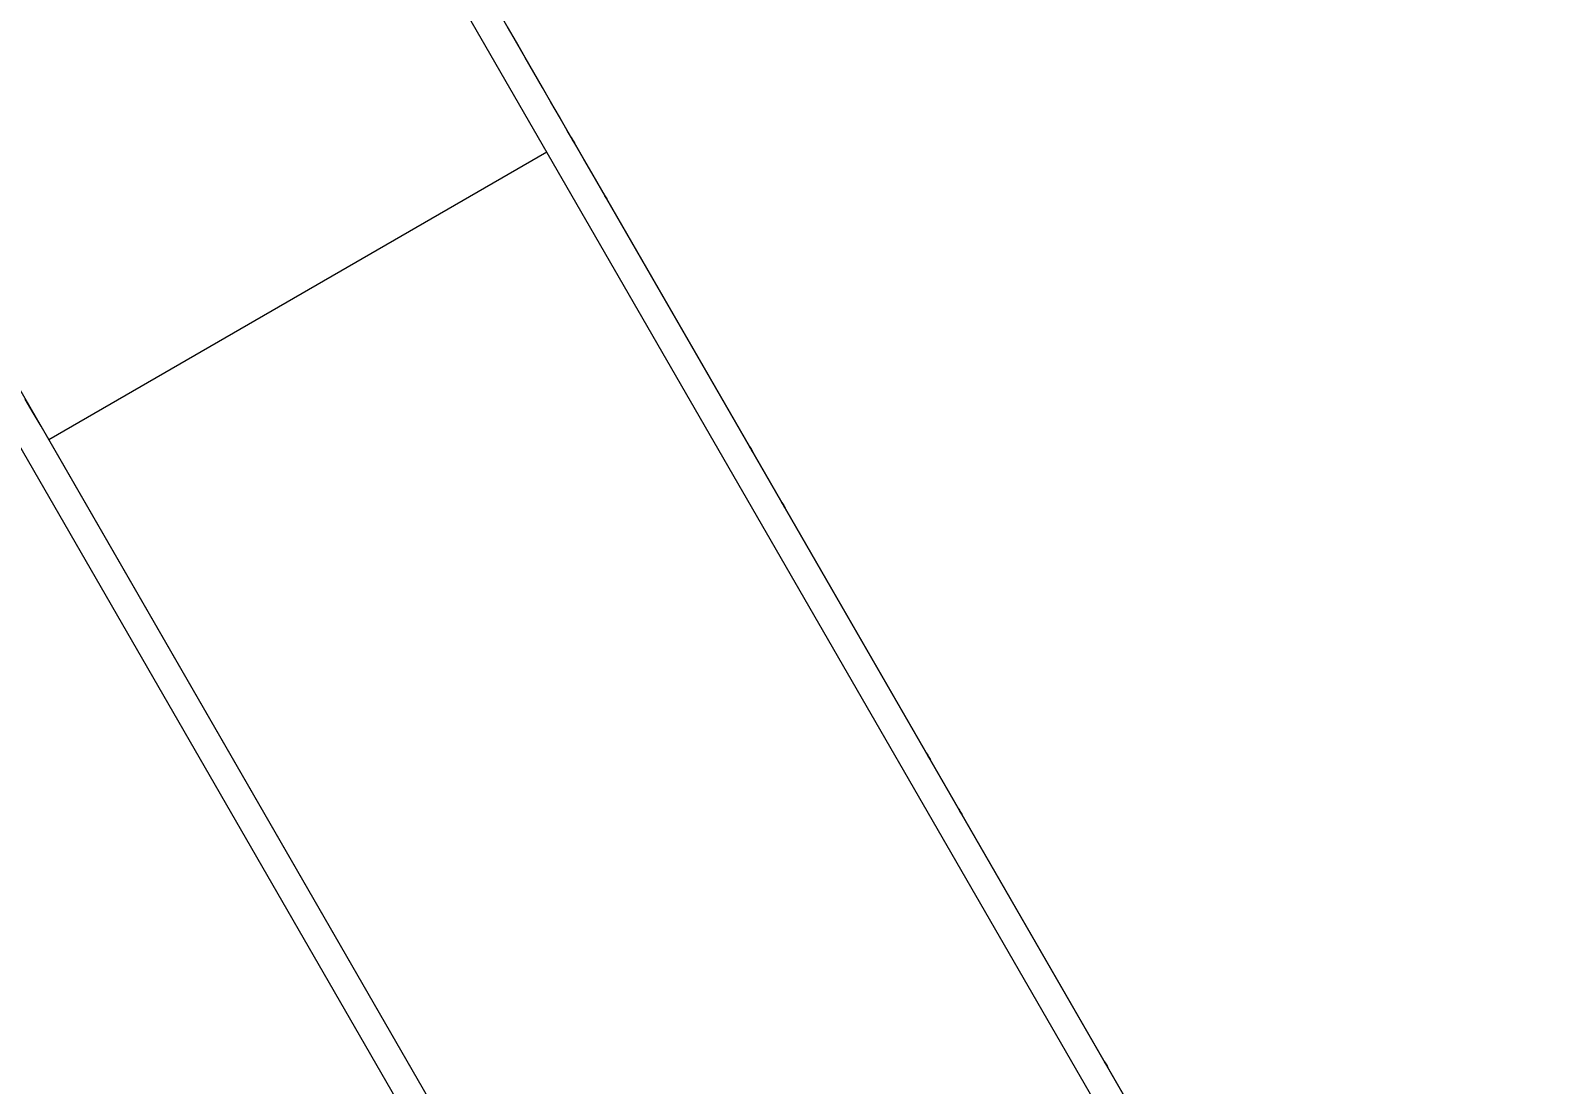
# Model space of a CAD drawing. Header units: millimetres. Extents: x -11024 to 8278, y -7837 to 5770.
# Drawn here: x -6881 to -5436, y 969 to 1969 of the extents above; entities that cross this region are included whole.
import ezdxf

# ---------------------------------------------------------------- set-up
doc = ezdxf.new("R2010")
doc.units = ezdxf.units.MM
for name, color, linetype in [('DIKOM_ОБЪЕКТ', 7, 'Continuous'), ('DIKOM_РАЗМЕР_ЗОНА', 7, 'Continuous'), ('DIKOM_РАЗМЕР_ОБЪЕКТА', 7, 'Continuous')]:
    doc.layers.add(name, color=color, linetype=linetype)
doc.styles.add('style1', font='arial.ttf', dxfattribs={"width": 0.8})
doc.dimstyles.new('1-50', dxfattribs={"dimtxt": 300, "dimasz": 200, "dimexe": 100, "dimexo": 0, "dimgap": 100, "dimtad": 1, "dimtxsty": 'style1', "dimcen": 200, "dimclrd": 7, "dimclre": 7, "dimclrt": 7, "dimadec": 1, "dimazin": 2, "dimtfac": 1, "dimtmove": 0, "dimatfit": 2, "dimfxl": 0, "dimlwd": 25, "dimlwe": 18, "dimarcsym": 0})

# ---------------------------------------------------------------- blocks, each defined once
blk = doc.blocks.new('*D9')
at = {"layer": 'Defpoints', "color": 0, "transparency": 16777216}
for p in [(3740.7, 3707.5), (-8191.6, -3797.3), (-1076.1, -3797.3)]:
    blk.add_point(p, dxfattribs=at)
at = {"layer": 'DIKOM_РАЗМЕР_ОБЪЕКТА', "color": 7, "lineweight": 18, "transparency": 16777216}
for p, q in [((3740.7, 3707.5), (-8291.6, 3707.5)), ((-1076.1, -3797.3), (-8291.6, -3797.3))]:
    blk.add_line(p, q, dxfattribs=at)
at = {"layer": 'DIKOM_РАЗМЕР_ОБЪЕКТА', "color": 7, "lineweight": 25, "transparency": 16777216}
blk.add_line((-8191.6, 3507.5), (-8191.6, -3597.3), dxfattribs=at)
at = {"layer": 'DIKOM_РАЗМЕР_ОБЪЕКТА', "color": 7, "transparency": 16777216}
for points in [[(-8224.9, 3507.5), (-8158.2, 3507.5), (-8191.6, 3707.5)], [(-8224.9, -3597.3), (-8158.2, -3597.3), (-8191.6, -3797.3)]]:
    blk.add_solid(points, dxfattribs=at)
at = {"layer": 'DIKOM_РАЗМЕР_ОБЪЕКТА', "color": 7, "transparency": 16777216, "insert": (-8444.7, -44.9), "char_height": 300, "attachment_point": 5, "rotation": 90, "style": 'style1'}
blk.add_mtext('7500', dxfattribs=at)
blk = doc.blocks.new('*D11')
at = {"layer": 'Defpoints', "color": 0, "transparency": 16777216}
for p in [(3316.1, 5770.1), (-10574.2, -5797.3), (-1580.1, -5797.3)]:
    blk.add_point(p, dxfattribs=at)
at = {"layer": 'DIKOM_РАЗМЕР_ЗОНА', "color": 7, "lineweight": 18, "transparency": 16777216}
for p, q in [((3316.1, 5770.1), (-10674.2, 5770.1)), ((-1580.1, -5797.3), (-10674.2, -5797.3))]:
    blk.add_line(p, q, dxfattribs=at)
at = {"layer": 'DIKOM_РАЗМЕР_ЗОНА', "color": 7, "lineweight": 25, "transparency": 16777216}
blk.add_line((-10574.2, 5570.1), (-10574.2, -5597.3), dxfattribs=at)
at = {"layer": 'DIKOM_РАЗМЕР_ЗОНА', "color": 7, "transparency": 16777216}
for points in [[(-10607.5, 5570.1), (-10540.8, 5570.1), (-10574.2, 5770.1)], [(-10607.5, -5597.3), (-10540.8, -5597.3), (-10574.2, -5797.3)]]:
    blk.add_solid(points, dxfattribs=at)
at = {"layer": 'DIKOM_РАЗМЕР_ЗОНА', "color": 7, "transparency": 16777216, "insert": (-10827.3, -173), "char_height": 300, "attachment_point": 5, "rotation": 90, "style": 'style1'}
blk.add_mtext('11500', dxfattribs=at)

msp = doc.modelspace()

# ---------------------------------------------------------------- linework, layer by layer
at = {"layer": 'DIKOM_ОБЪЕКТ', "color": 7, "linetype": 'Continuous', "lineweight": 15}
for p, q in [((-5821.646, 922.291), (-6460.914, 2029.611)), ((-5845.028, 908.791), (-6484.297, 2016.111)), ((-6863.425, 1580.787), (-6390.583, 1853.783)), ((-5833.187, 942.306), (-6347.909, 1833.891)), ((-6317.878, 635.791), (-6957.146, 1743.111)), ((-6341.261, 622.291), (-6980.529, 1729.611)), ((-6281.483, 572.766), (-6863.425, 1580.787))]:
    msp.add_line(p, q, dxfattribs=at)
at = {"layer": 'DIKOM_ОБЪЕКТ', "color": 7, "linetype": 'Continuous', "lineweight": 15, "flags": 128}
for points in [[(-6347.909, 1833.891), (-6355.435, 1846.928), (-6363.075, 1860.16), (-6370.824, 1873.583), (-6378.681, 1887.193), (-6386.643, 1900.984), (-6394.707, 1914.952), (-6402.87, 1929.092), (-6411.13, 1943.399), (-6419.484, 1957.87), (-6427.929, 1972.498)], [(-6367.33, 1867.527), (-6367.241, 1867.373), (-6366.982, 1866.925), (-6366.577, 1866.223), (-6366.061, 1865.329), (-6365.479, 1864.322), (-6364.885, 1863.292), (-6364.33, 1862.331), (-6363.864, 1861.524), (-6363.528, 1860.942), (-6363.352, 1860.638), (-6363.352, 1860.638), (-6363.528, 1860.942), (-6363.864, 1861.524), (-6364.33, 1862.331), (-6364.885, 1863.293), (-6365.479, 1864.322), (-6366.061, 1865.329), (-6366.577, 1866.223), (-6366.982, 1866.926), (-6367.241, 1867.373), (-6367.33, 1867.527)], [(-6336.687, 1814.45), (-6336.599, 1814.296), (-6336.34, 1813.848), (-6335.934, 1813.145), (-6335.418, 1812.251), (-6334.837, 1811.244), (-6334.243, 1810.215), (-6333.688, 1809.253), (-6333.221, 1808.446), (-6332.886, 1807.865), (-6332.71, 1807.56), (-6332.71, 1807.56), (-6332.886, 1807.865), (-6333.222, 1808.447), (-6333.688, 1809.254), (-6334.243, 1810.215), (-6334.837, 1811.245), (-6335.419, 1812.252), (-6335.934, 1813.146), (-6336.34, 1813.848), (-6336.599, 1814.296), (-6336.687, 1814.45)], [(-6863.425, 1580.787), (-6870.724, 1593.431), (-6878.136, 1606.268), (-6885.657, 1619.296)], [(-6198.798, 1575.602), (-6198.709, 1575.448), (-6198.45, 1575), (-6198.045, 1574.297), (-6197.528, 1573.403), (-6196.947, 1572.396), (-6196.353, 1571.366), (-6195.798, 1570.405), (-6195.331, 1569.598), (-6194.996, 1569.016), (-6194.82, 1568.712), (-6194.82, 1568.712), (-6194.996, 1569.017), (-6195.332, 1569.598), (-6195.798, 1570.406), (-6196.353, 1571.367), (-6196.947, 1572.397), (-6197.529, 1573.403), (-6198.045, 1574.298), (-6198.45, 1575), (-6198.709, 1575.448), (-6198.798, 1575.602)], [(-6168.156, 1522.524), (-6168.067, 1522.37), (-6167.808, 1521.922), (-6167.403, 1521.22), (-6166.886, 1520.325), (-6166.305, 1519.319), (-6165.71, 1518.289), (-6165.156, 1517.328), (-6164.689, 1516.52), (-6164.354, 1515.939), (-6164.178, 1515.635), (-6164.178, 1515.635), (-6164.354, 1515.939), (-6164.689, 1516.521), (-6165.156, 1517.328), (-6165.711, 1518.29), (-6166.305, 1519.319), (-6166.886, 1520.326), (-6167.403, 1521.22), (-6167.808, 1521.922), (-6168.067, 1522.37), (-6168.156, 1522.524)], [(-6030.266, 1283.676), (-6030.177, 1283.522), (-6029.918, 1283.074), (-6029.513, 1282.371), (-6028.996, 1281.477), (-6028.415, 1280.47), (-6027.82, 1279.441), (-6027.266, 1278.479), (-6026.8, 1277.672), (-6026.464, 1277.091), (-6026.288, 1276.786), (-6026.288, 1276.786), (-6026.464, 1277.091), (-6026.8, 1277.673), (-6027.266, 1278.48), (-6027.821, 1279.441), (-6028.415, 1280.471), (-6028.996, 1281.478), (-6029.513, 1282.372), (-6029.918, 1283.074), (-6030.177, 1283.522), (-6030.266, 1283.676)], [(-5999.624, 1230.598), (-5999.534, 1230.444), (-5999.276, 1229.996), (-5998.871, 1229.294), (-5998.354, 1228.399), (-5997.773, 1227.393), (-5997.178, 1226.363), (-5996.623, 1225.402), (-5996.157, 1224.595), (-5995.821, 1224.013), (-5995.646, 1223.709), (-5995.646, 1223.709), (-5995.822, 1224.013), (-5996.157, 1224.595), (-5996.623, 1225.403), (-5997.178, 1226.364), (-5997.773, 1227.394), (-5998.354, 1228.4), (-5998.871, 1229.295), (-5999.276, 1229.997), (-5999.534, 1230.445), (-5999.624, 1230.598)], [(-5861.734, 991.75), (-5861.645, 991.596), (-5861.386, 991.148), (-5860.98, 990.446), (-5860.464, 989.551), (-5859.883, 988.545), (-5859.289, 987.515), (-5858.733, 986.554), (-5858.268, 985.746), (-5857.931, 985.165), (-5857.756, 984.861), (-5857.756, 984.861), (-5857.932, 985.165), (-5858.268, 985.747), (-5858.733, 986.554), (-5859.289, 987.515), (-5859.883, 988.545), (-5860.464, 989.552), (-5860.981, 990.446), (-5861.386, 991.148), (-5861.645, 991.596), (-5861.734, 991.75)]]:
    msp.add_lwpolyline(points, dxfattribs=at)

# ---------------------------------------------------------------- dimensions: what is measured, and where the dimension line sits
at = {"layer": 'DIKOM_РАЗМЕР_ЗОНА'}
dim = msp.add_linear_dim(base=(-10574.155, -5797.252), p1=(3316.126, 5770.14), p2=(-1580.087, -5797.252), angle=90, text='11500', dimstyle='1-50', dxfattribs=at)
dim.commit()
dim.dimension.update_dxf_attribs({"geometry": '*D11', "text_midpoint": (-10574.155, -172.992), "dimtype": 160})
at = {"layer": 'DIKOM_РАЗМЕР_ОБЪЕКТА'}
dim = msp.add_linear_dim(base=(-8191.564, -3797.252), p1=(3740.68, 3707.508), p2=(-1076.116, -3797.252), angle=90, text='7500', dimstyle='1-50', dxfattribs=at)
dim.commit()
dim.dimension.update_dxf_attribs({"geometry": '*D9', "text_midpoint": (-8191.564, -44.872), "dimtype": 160})

doc.saveas('drawing.dxf')
